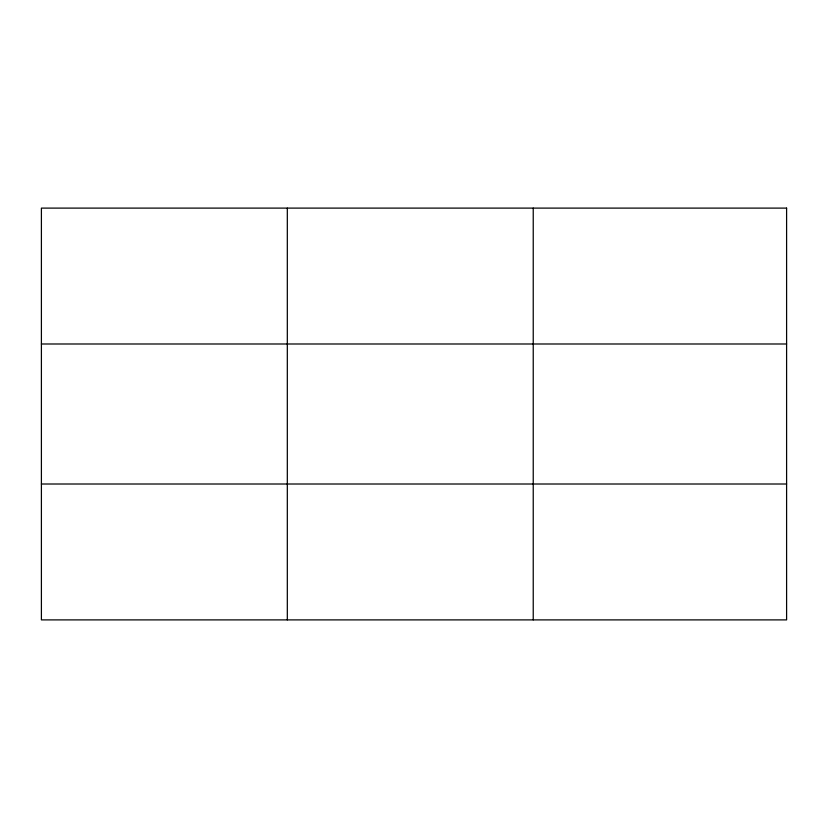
<?xml version="1.0" encoding="UTF-8"?>
<svg xmlns="http://www.w3.org/2000/svg" width="828" height="828" viewBox="0 0 828 828"><rect width="100%" height="100%" fill="white"/><g stroke="black" fill="none" stroke-linecap="round" stroke-linejoin="round"><path stroke-width="1.24" d="M287.316 619.893L287.316 208.107M533.232 619.893L533.232 208.107M41.4 343.993L786.6 343.993M41.4 484.007L786.6 484.007M786.6 208.107L786.6 619.893L41.4 619.893L41.4 208.107L786.6 208.107"/></g></svg>
